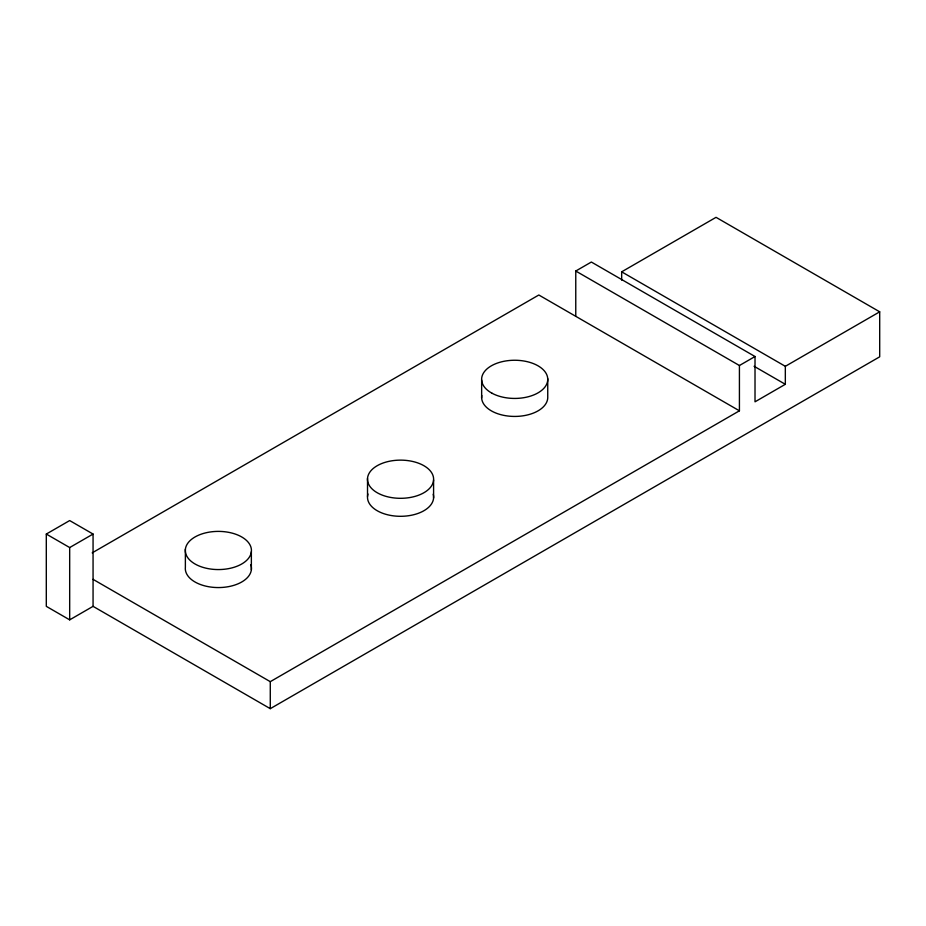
<?xml version="1.0" encoding="UTF-8"?>
<svg xmlns="http://www.w3.org/2000/svg" width="926" height="926" viewBox="0 0 926 926"><rect width="100%" height="100%" fill="white"/><g stroke="black" fill="none" stroke-linecap="round" stroke-linejoin="round"><path stroke-width="1.39" d="M93.063 606.345L69.681 619.853L46.3 606.345L46.3 534.059L69.681 520.562L93.063 534.059L93.063 606.345L270.276 708.668L879.7 356.811L879.7 311.819L716.041 217.332L621.67 271.827L621.67 280.127M46.3 534.059L69.681 547.555L93.063 534.059M575.764 316.322L575.764 271.029L591.355 262.035L755.014 356.522L755.014 401.815L785.329 384.302L785.329 366.314L621.67 271.827M92.195 552.857L538.828 295L739.423 410.808L739.423 365.515L575.764 271.029M739.423 365.515L755.014 356.522M785.329 366.314L879.7 311.819M93.063 579.352L270.276 681.663L739.423 410.808M754.088 366.279L785.329 384.302M547.741 378.699L547.741 396.698A33.058 19.087 0 0 1 513.652 416.422A33.058 19.087 0 0 1 481.786 395.495M481.647 379.996L481.647 397.995M433.588 479.981A33.058 19.087 0 0 1 382.901 495.364A33.058 19.087 0 0 1 385.158 462.329A33.058 19.087 0 0 1 433.588 479.981L433.588 497.968M367.518 478.464L367.518 496.463M270.276 681.663L270.276 708.668M251.363 551.722A33.058 19.087 0 0 1 200.016 566.353A33.058 19.087 0 0 1 203.732 533.364A33.058 19.087 0 0 1 251.363 551.722L251.363 569.71M185.374 549.245L185.374 567.233A33.058 19.087 0 0 0 220.55 587.524A33.058 19.087 0 0 0 250.796 564.744M69.681 547.555L69.681 619.853M433.206 494.229A33.058 19.087 0 0 1 400.333 516.303A33.058 19.087 0 0 1 367.969 493.986M492.123 393.295A33.058 19.087 0 0 0 546.896 383.653A33.058 19.087 0 0 0 505.052 361.082A33.058 19.087 0 0 0 492.123 393.295"/></g></svg>
